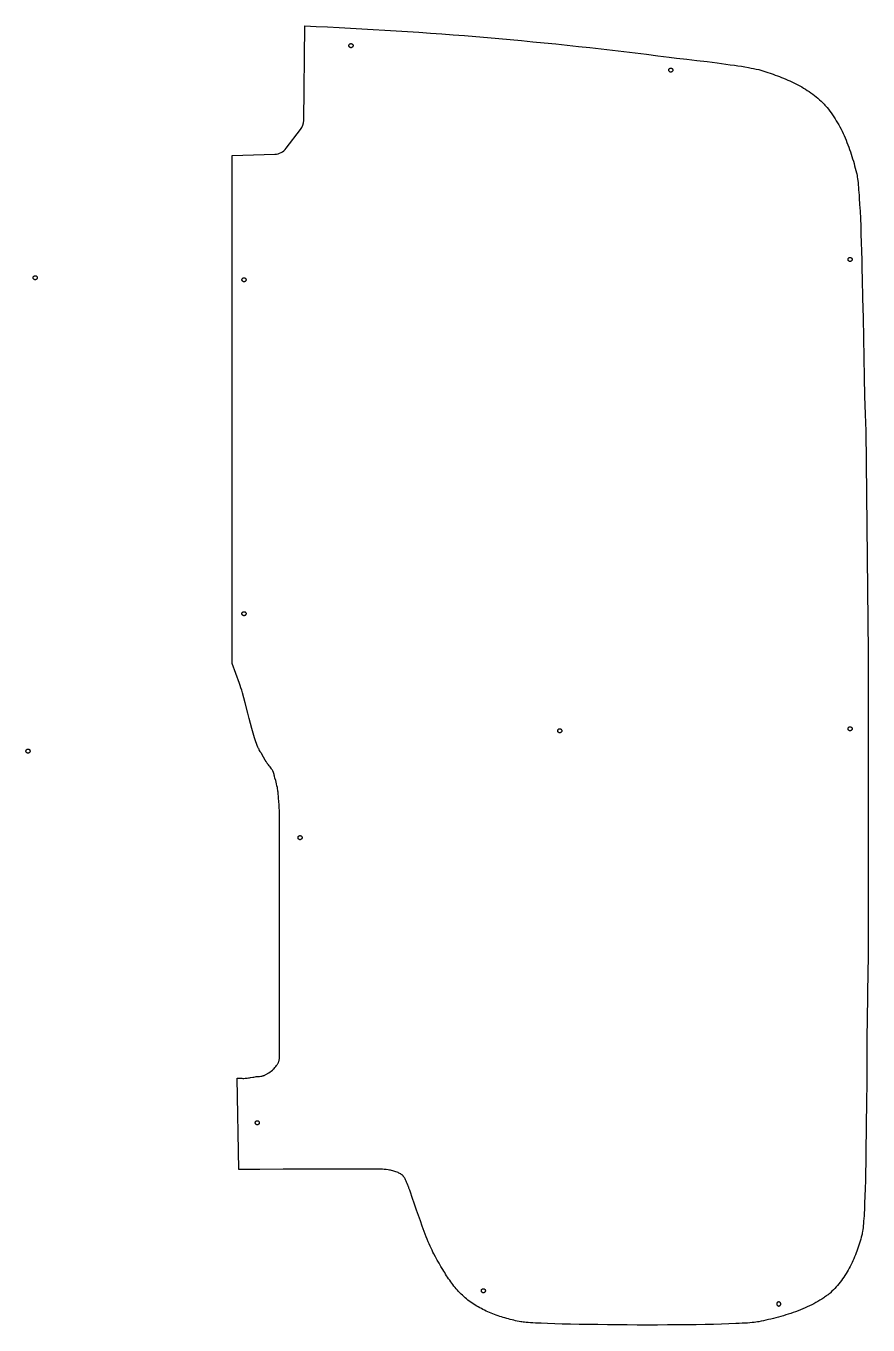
# Model space of a CAD drawing. Extents: x 0 to 7792, y 0 to 7086.
# Drawn here: x 3878 to 4704, y 714 to 1990 of the extents above; entities that cross this region are included whole.
import ezdxf

# ---------------------------------------------------------------- set-up
doc = ezdxf.new("R2010")
doc.units = 0
doc.layers.add('Default_Layer', color=1, linetype='CONTINUOUS')

msp = doc.modelspace()

# ---------------------------------------------------------------- linework, layer by layer
at = {"layer": 'Default_Layer'}
msp.add_lwpolyline([(4080.2, 1862.6), (4121.8, 1863.7, 0.224334), (4133.1, 1869.6), (4147.2, 1888, 0.161528), (4150.3, 1896.9), (4151.3, 1989.7, -0.022536), (4509.2, 1959), (4516.3, 1958.2), (4526.3, 1957.1), (4536.3, 1955.9), (4546.3, 1954.7), (4556.3, 1953.4), (4560.5, 1952.9), (4564.7, 1952.3), (4568.9, 1951.7), (4573.1, 1951.1), (4576.6, 1950.6), (4580.1, 1950.1), (4583.5, 1949.5), (4587, 1948.9), (4589.5, 1948.4), (4592, 1948), (4594.5, 1947.4), (4597, 1946.9), (4598, 1946.6), (4599, 1946.4), (4600, 1946.1), (4601, 1945.8), (4605.1, 1944.4), (4609.2, 1943), (4611.2, 1942.3), (4613.3, 1941.5), (4615.3, 1940.8), (4617.4, 1940), (4619.4, 1939.2), (4621.4, 1938.3), (4623.5, 1937.5), (4625.5, 1936.6), (4627.5, 1935.7), (4629.5, 1934.8), (4631.4, 1933.9), (4633.4, 1932.9), (4635.3, 1931.9), (4637.3, 1930.8), (4639.2, 1929.8), (4641, 1928.7), (4642.9, 1927.6), (4644.7, 1926.4), (4646.5, 1925.2), (4648.3, 1924), (4650, 1922.7), (4651.7, 1921.4), (4653.4, 1920.1), (4655.1, 1918.7), (4656.7, 1917.3), (4658.2, 1915.8), (4659.8, 1914.3), (4661.3, 1912.8), (4662, 1912), (4662.7, 1911.2), (4664.1, 1909.5), (4665.5, 1907.9), (4666.9, 1906.1), (4668.2, 1904.3), (4669.5, 1902.5), (4670.8, 1900.6), (4672, 1898.6), (4673.2, 1896.7), (4674.4, 1894.7), (4675.6, 1892.6), (4676.7, 1890.5), (4677.8, 1888.4), (4678.8, 1886.3), (4679.8, 1884.1), (4680.8, 1882), (4681.8, 1879.7), (4682.7, 1877.5), (4683.6, 1875.3), (4684.5, 1873), (4685.4, 1870.8), (4686.2, 1868.5), (4687, 1866.2), (4687.8, 1863.9), (4688.5, 1861.6), (4689.2, 1859.3), (4689.9, 1857), (4690.6, 1854.7), (4691.2, 1852.4), (4691.8, 1850.1), (4692.4, 1847.8), (4693, 1845.6), (4693.3, 1844.4), (4693.5, 1843), (4693.8, 1841.4), (4694, 1839.7), (4694.3, 1837.8), (4694.5, 1835.8), (4694.7, 1833.6), (4694.9, 1831.2), (4695.1, 1828.7), (4695.4, 1826.1), (4695.6, 1823.4), (4695.7, 1820.5), (4696.1, 1814.3), (4696.5, 1807.7), (4696.8, 1800.6), (4697.1, 1793.1), (4697.4, 1785.2), (4697.6, 1777), (4697.9, 1768.5), (4698.1, 1759.7), (4698.4, 1750.7), (4698.6, 1741.4), (4699, 1722.4), (4699.4, 1703), (4700.2, 1663.8), (4700.6, 1644.6), (4701, 1626.1), (4701.3, 1617.1), (4701.5, 1608.4), (4701.8, 1600), (4702.1, 1591.9), (4704.3, 1374.3), (4704.3, 1072), (4704.1, 1063.4), (4704, 1054.4), (4703.8, 1045), (4703.7, 1035.4), (4703.5, 1015.4), (4703.3, 994.7), (4703, 952.5), (4702.8, 931.5), (4702.6, 911), (4702.5, 901), (4702.3, 891.3), (4702.2, 881.9), (4702.1, 872.8), (4701.9, 864), (4701.7, 855.6), (4701.5, 847.7), (4701.2, 840.2), (4701, 833.3), (4700.7, 826.8), (4700.5, 823.8), (4700.4, 821), (4700.2, 818.3), (4700, 815.8), (4699.8, 813.4), (4699.6, 811.2), (4699.4, 809.2), (4699.2, 807.4), (4699, 805.7), (4698.7, 804.3), (4698.5, 803), (4698.2, 801.9), (4697.7, 800), (4697.2, 798.1), (4696.6, 796.1), (4696, 794.2), (4695.4, 792.2), (4694.7, 790.3), (4694, 788.3), (4693.3, 786.4), (4692.6, 784.5), (4691.9, 782.6), (4691.1, 780.6), (4690.3, 778.8), (4689.4, 776.9), (4688.6, 775), (4687.7, 773.1), (4686.8, 771.3), (4685.8, 769.5), (4684.8, 767.7), (4683.8, 765.9), (4682.8, 764.2), (4681.7, 762.5), (4680.6, 760.8), (4679.4, 759.1), (4678.2, 757.4), (4677, 755.8), (4675.7, 754.2), (4674.5, 752.7), (4673.1, 751.2), (4671.8, 749.7), (4670.4, 748.3), (4668.9, 746.9), (4667.4, 745.5), (4666.7, 744.8), (4665.9, 744.2), (4665.1, 743.5), (4664.3, 742.9), (4663.5, 742.3), (4662.6, 741.6), (4661.7, 741), (4660.8, 740.4), (4659, 739.2), (4657.1, 738), (4655.2, 736.8), (4653.2, 735.7), (4651.1, 734.6), (4649, 733.5), (4646.9, 732.5), (4644.7, 731.5), (4642.5, 730.5), (4640.2, 729.5), (4637.9, 728.6), (4635.6, 727.7), (4633.2, 726.8), (4630.8, 726), (4628.4, 725.1), (4626, 724.3), (4623.6, 723.6), (4621.2, 722.8), (4618.7, 722.1), (4616.3, 721.4), (4613.8, 720.8), (4611.4, 720.1), (4609, 719.5), (4606.5, 719), (4604.1, 718.4), (4601.7, 717.9), (4599.4, 717.4), (4597, 716.9), (4595.7, 716.7), (4594.2, 716.5), (4592.5, 716.3), (4590.5, 716.1), (4588.3, 715.9), (4586, 715.7), (4583.4, 715.6), (4580.6, 715.4), (4577.7, 715.2), (4574.5, 715.1), (4567.8, 714.8), (4560.5, 714.6), (4552.6, 714.4), (4544.3, 714.2), (4535.5, 714), (4526.4, 713.9), (4517, 713.8), (4507.4, 713.8), (4497.6, 713.7), (4487.7, 713.7), (4477.8, 713.7), (4467.9, 713.8), (4458.1, 713.9), (4448.4, 713.9), (4438.9, 714.1), (4429.6, 714.2), (4420.8, 714.3), (4412.2, 714.5), (4404.2, 714.7), (4396.7, 714.9), (4389.7, 715.2), (4383.4, 715.4), (4377.7, 715.7), (4375.2, 715.8), (4372.9, 716), (4370.7, 716.1), (4368.8, 716.3), (4367.1, 716.4), (4365.7, 716.6), (4364.4, 716.8), (4363.4, 716.9), (4361.7, 717.3), (4360, 717.6), (4358.3, 718), (4356.5, 718.4), (4354.8, 718.8), (4353.1, 719.3), (4351.4, 719.7), (4349.6, 720.2), (4347.9, 720.7), (4346.2, 721.2), (4344.5, 721.7), (4342.8, 722.2), (4341.1, 722.8), (4339.4, 723.4), (4337.7, 724), (4336.1, 724.6), (4334.4, 725.3), (4332.8, 726), (4331.2, 726.7), (4329.5, 727.4), (4327.9, 728.2), (4326.3, 729), (4324.8, 729.8), (4323.2, 730.6), (4321.7, 731.5), (4320.1, 732.3), (4318.6, 733.3), (4317.2, 734.2), (4315.7, 735.2), (4314.3, 736.2), (4312.8, 737.2), (4311.4, 738.3), (4310.1, 739.4), (4308.7, 740.5), (4307.4, 741.7), (4306.1, 742.9), (4304.9, 744.1), (4303.6, 745.4), (4302.4, 746.6), (4301.3, 747.9), (4300.1, 749.3), (4299, 750.6), (4297.8, 752), (4296.7, 753.4), (4295.7, 754.8), (4294.6, 756.2), (4293.6, 757.7), (4292.6, 759.2), (4291.6, 760.6), (4290.6, 762.1), (4289.6, 763.6), (4288.7, 765.2), (4287.7, 766.7), (4286.8, 768.2), (4285, 771.3), (4283.2, 774.4), (4281.4, 777.5), (4279.7, 780.7), (4278, 783.8), (4277.2, 785.4), (4276.3, 787.2), (4275.4, 789.1), (4274.5, 791.2), (4273.5, 793.4), (4272.6, 795.6), (4271.6, 798), (4270.6, 800.5), (4269.6, 803), (4268.7, 805.6), (4266.7, 810.8), (4264.8, 816.1), (4262.9, 821.4), (4261.1, 826.5), (4259.5, 831.4), (4256.6, 839.9), (4255.4, 843.4), (4254.4, 846.3), (4253.6, 848.3), (4253.4, 849.1), (4253.2, 849.6), (4252.8, 850.3), (4252.5, 851.1), (4251.9, 852.6), (4251.3, 854.2), (4250.9, 855), (4250.6, 855.7), (4250.2, 856.5), (4249.9, 857.2), (4249.5, 858), (4249, 858.6), (4248.5, 859.3), (4248, 859.9), (4247.8, 860.2), (4247.5, 860.5), (4247.2, 860.8), (4246.9, 861.1), (4246.6, 861.3), (4246.2, 861.6), (4245.8, 861.8), (4245.5, 862.1), (4244.7, 862.5), (4243.8, 863), (4242.9, 863.4), (4241.9, 863.8), (4240.9, 864.2), (4239.8, 864.5), (4238.8, 864.8), (4237.7, 865.1), (4236.6, 865.4), (4235.5, 865.7), (4234.4, 865.9), (4233.3, 866.1), (4231.2, 866.5), (4230.5, 866.6), (4229.3, 866.6), (4227.6, 866.7), (4225.6, 866.7), (4220.3, 866.8), (4213.6, 866.9), (4205.7, 866.9), (4196.7, 866.9), (4176.2, 866.9), (4153.6, 866.8), (4130.1, 866.7), (4107.3, 866.6), (4086.5, 866.6), (4085, 956.1), (4086.1, 956.1), (4087.2, 956.1), (4089.4, 956.1), (4090.5, 956), (4091.6, 956), (4092.7, 956.1), (4093.8, 956.1), (4094.9, 956.2), (4096, 956.4), (4097, 956.6), (4098.1, 956.7), (4100.3, 957.1), (4101.4, 957.3), (4102.5, 957.5), (4103.6, 957.7), (4104.7, 957.8), (4105.9, 957.8), (4107, 957.9), (4108.2, 958.1), (4108.7, 958.2), (4109.3, 958.3), (4109.8, 958.4), (4110.4, 958.5), (4110.9, 958.7), (4111.4, 958.9), (4112, 959.1), (4112.5, 959.4), (4113.1, 959.7), (4113.7, 960), (4114.3, 960.3), (4114.9, 960.7), (4115.5, 961.1), (4116.1, 961.5), (4117.3, 962.3), (4118.4, 963.2), (4119.5, 964.1), (4119.9, 964.5), (4120.4, 964.9), (4121.2, 965.8), (4122, 966.7), (4122.8, 967.6), (4123.6, 968.6), (4123.9, 969), (4124.2, 969.5), (4124.6, 970), (4124.9, 970.5), (4125.1, 971), (4125.4, 971.5), (4125.6, 972), (4125.8, 972.5), (4126, 973), (4126.1, 973.5), (4126.2, 974), (4126.3, 974.5), (4126.4, 975.1), (4126.4, 975.6), (4126.5, 976.6), (4126.5, 977.7), (4126.5, 978.8), (4126.5, 979.8), (4126.5, 980.9), (4126.5, 984), (4126.5, 991.7), (4126.6, 1018.5), (4126.6, 1098.8), (4126.6, 1141.7), (4126.6, 1179.4), (4126.6, 1206.6), (4126.5, 1214.6), (4126.5, 1218), (4126.4, 1219.6), (4126.3, 1221.3), (4126.1, 1224.6), (4125.8, 1227.9), (4125.6, 1231.2), (4125.4, 1233.2), (4125.3, 1235.3), (4125.2, 1236.3), (4125.1, 1237.2), (4125, 1238.2), (4124.9, 1239.2), (4124.7, 1240.4), (4124.4, 1241.8), (4124, 1243.5), (4123.6, 1245.2), (4122.8, 1248.5), (4122.1, 1251), (4121.7, 1252.8), (4121.4, 1253.7), (4121.2, 1254.6), (4120.9, 1255.6), (4120.6, 1256.4), (4120.3, 1257.3), (4120.1, 1257.8), (4119.9, 1258.2), (4119.6, 1258.6), (4119.4, 1259), (4119.1, 1259.5), (4118.8, 1259.9), (4118, 1260.9), (4117.3, 1261.9), (4116.5, 1262.9), (4115.7, 1263.9), (4114.9, 1264.9), (4114.6, 1265.4), (4114.2, 1265.9), (4113.5, 1267.1), (4112.6, 1268.5), (4110.8, 1271.5), (4108.7, 1275.2), (4108.4, 1275.7), (4108.1, 1276.1), (4107.7, 1276.7), (4107.4, 1277.2), (4107, 1277.9), (4106.7, 1278.5), (4106.4, 1279.2), (4106, 1279.9), (4105.4, 1281.4), (4104.7, 1283), (4104, 1284.8), (4103.4, 1286.6), (4102.7, 1288.6), (4102, 1290.6), (4101.4, 1292.8), (4100.7, 1295), (4100, 1297.3), (4099.4, 1299.6), (4098.1, 1304.5), (4096.7, 1309.5), (4095.4, 1314.6), (4092.7, 1324.9), (4091.4, 1329.9), (4090.1, 1334.8), (4089.4, 1337.2), (4088.7, 1339.5), (4088, 1341.8), (4087.3, 1344), (4080.2, 1363.5), (4080.2, 1380.4), (4080.2, 1862.6)], format="xyb", close=True, dxfattribs=at)
for points in [[(4194.7, 1970.4), (4194.7, 1970.6), (4194.7, 1970.8), (4194.8, 1971), (4194.8, 1971.2), (4194.9, 1971.4), (4195, 1971.5), (4195.1, 1971.7), (4195.3, 1971.8), (4195.4, 1972), (4195.6, 1972.1), (4195.7, 1972.2), (4195.9, 1972.3), (4196.1, 1972.3), (4196.3, 1972.4), (4196.5, 1972.4), (4196.7, 1972.4), (4196.9, 1972.4), (4197.1, 1972.4), (4197.3, 1972.3), (4197.5, 1972.3), (4197.6, 1972.2), (4197.8, 1972.1), (4198, 1972), (4198.1, 1971.8), (4198.2, 1971.7), (4198.3, 1971.5), (4198.4, 1971.4), (4198.5, 1971.2), (4198.6, 1971), (4198.7, 1970.8), (4198.7, 1970.6), (4198.7, 1970.4), (4198.7, 1970.2), (4198.7, 1970), (4198.6, 1969.8), (4198.5, 1969.6), (4198.4, 1969.5), (4198.3, 1969.3), (4198.2, 1969.2), (4198.1, 1969), (4198, 1968.9), (4197.8, 1968.8), (4197.6, 1968.7), (4197.5, 1968.6), (4197.3, 1968.5), (4197.1, 1968.5), (4196.9, 1968.4), (4196.7, 1968.4), (4196.5, 1968.4), (4196.3, 1968.5), (4196.1, 1968.5), (4195.9, 1968.6), (4195.7, 1968.7), (4195.6, 1968.8), (4195.4, 1968.9), (4195.3, 1969), (4195.1, 1969.2), (4195, 1969.3), (4194.9, 1969.5), (4194.8, 1969.6), (4194.8, 1969.8), (4194.7, 1970), (4194.7, 1970.2), (4194.7, 1970.4)], [(4508.7, 1946.4), (4508.7, 1946.6), (4508.7, 1946.8), (4508.8, 1947), (4508.8, 1947.2), (4508.9, 1947.4), (4509, 1947.5), (4509.1, 1947.7), (4509.3, 1947.8), (4509.4, 1948), (4509.6, 1948.1), (4509.7, 1948.2), (4509.9, 1948.3), (4510.1, 1948.3), (4510.3, 1948.4), (4510.5, 1948.4), (4510.7, 1948.4), (4510.9, 1948.4), (4511.1, 1948.4), (4511.3, 1948.3), (4511.5, 1948.3), (4511.6, 1948.2), (4511.8, 1948.1), (4512, 1948), (4512.1, 1947.8), (4512.2, 1947.7), (4512.3, 1947.5), (4512.4, 1947.4), (4512.5, 1947.2), (4512.6, 1947), (4512.7, 1946.8), (4512.7, 1946.6), (4512.7, 1946.4), (4512.7, 1946.2), (4512.7, 1946), (4512.6, 1945.8), (4512.5, 1945.6), (4512.4, 1945.5), (4512.3, 1945.3), (4512.2, 1945.2), (4512.1, 1945), (4512, 1944.9), (4511.8, 1944.8), (4511.6, 1944.7), (4511.5, 1944.6), (4511.3, 1944.5), (4511.1, 1944.5), (4510.9, 1944.4), (4510.7, 1944.4), (4510.5, 1944.4), (4510.3, 1944.5), (4510.1, 1944.5), (4509.9, 1944.6), (4509.7, 1944.7), (4509.6, 1944.8), (4509.4, 1944.9), (4509.3, 1945), (4509.1, 1945.2), (4509, 1945.3), (4508.9, 1945.5), (4508.8, 1945.6), (4508.8, 1945.8), (4508.7, 1946), (4508.7, 1946.2), (4508.7, 1946.4)], [(4684.7, 1760.4), (4684.7, 1760.6), (4684.7, 1760.8), (4684.8, 1761), (4684.8, 1761.2), (4684.9, 1761.4), (4685, 1761.5), (4685.1, 1761.7), (4685.3, 1761.8), (4685.4, 1762), (4685.6, 1762.1), (4685.7, 1762.2), (4685.9, 1762.3), (4686.1, 1762.3), (4686.3, 1762.4), (4686.5, 1762.4), (4686.7, 1762.4), (4686.9, 1762.4), (4687.1, 1762.4), (4687.3, 1762.3), (4687.5, 1762.3), (4687.6, 1762.2), (4687.8, 1762.1), (4688, 1762), (4688.1, 1761.8), (4688.2, 1761.7), (4688.3, 1761.5), (4688.4, 1761.4), (4688.5, 1761.2), (4688.6, 1761), (4688.7, 1760.8), (4688.7, 1760.6), (4688.7, 1760.4), (4688.7, 1760.2), (4688.7, 1760), (4688.6, 1759.8), (4688.5, 1759.6), (4688.4, 1759.5), (4688.3, 1759.3), (4688.2, 1759.2), (4688.1, 1759), (4688, 1758.9), (4687.8, 1758.8), (4687.6, 1758.7), (4687.5, 1758.6), (4687.3, 1758.5), (4687.1, 1758.5), (4686.9, 1758.4), (4686.7, 1758.4), (4686.5, 1758.4), (4686.3, 1758.5), (4686.1, 1758.5), (4685.9, 1758.6), (4685.7, 1758.7), (4685.6, 1758.8), (4685.4, 1758.9), (4685.3, 1759), (4685.1, 1759.2), (4685, 1759.3), (4684.9, 1759.5), (4684.8, 1759.6), (4684.8, 1759.8), (4684.7, 1760), (4684.7, 1760.2), (4684.7, 1760.4)], [(3886.6, 1740.4), (3886.4, 1740.5), (3886.2, 1740.5), (3886, 1740.5), (3885.9, 1740.6), (3885.7, 1740.7), (3885.5, 1740.8), (3885.4, 1740.9), (3885.2, 1741), (3885.1, 1741.2), (3885, 1741.3), (3884.9, 1741.5), (3884.8, 1741.7), (3884.7, 1741.8), (3884.7, 1742), (3884.6, 1742.2), (3884.6, 1742.4), (3884.6, 1742.6), (3884.7, 1742.8), (3884.7, 1743), (3884.8, 1743.2), (3884.9, 1743.4), (3885, 1743.6), (3885.1, 1743.7), (3885.2, 1743.9), (3885.4, 1744), (3885.5, 1744.1), (3885.7, 1744.2), (3885.9, 1744.3), (3886, 1744.4), (3886.2, 1744.4), (3886.4, 1744.4), (3886.6, 1744.4), (3886.8, 1744.4), (3887, 1744.4), (3887.2, 1744.4), (3887.4, 1744.3), (3887.6, 1744.2), (3887.8, 1744.1), (3887.9, 1744), (3888.1, 1743.9), (3888.2, 1743.7), (3888.3, 1743.6), (3888.4, 1743.4), (3888.5, 1743.2), (3888.5, 1743), (3888.6, 1742.8), (3888.6, 1742.6), (3888.6, 1742.4), (3888.6, 1742.2), (3888.6, 1742), (3888.5, 1741.8), (3888.5, 1741.7), (3888.4, 1741.5), (3888.3, 1741.3), (3888.2, 1741.2), (3888.1, 1741), (3887.9, 1740.9), (3887.8, 1740.8), (3887.6, 1740.7), (3887.4, 1740.6), (3887.2, 1740.5), (3887, 1740.5), (3886.8, 1740.5), (3886.6, 1740.4)], [(4089.7, 1740.4), (4089.7, 1740.6), (4089.7, 1740.8), (4089.8, 1741), (4089.8, 1741.2), (4089.9, 1741.4), (4090, 1741.5), (4090.1, 1741.7), (4090.3, 1741.8), (4090.4, 1742), (4090.6, 1742.1), (4090.7, 1742.2), (4090.9, 1742.3), (4091.1, 1742.3), (4091.3, 1742.4), (4091.5, 1742.4), (4091.7, 1742.4), (4091.9, 1742.4), (4092.1, 1742.4), (4092.3, 1742.3), (4092.5, 1742.3), (4092.6, 1742.2), (4092.8, 1742.1), (4093, 1742), (4093.1, 1741.8), (4093.2, 1741.7), (4093.3, 1741.5), (4093.4, 1741.4), (4093.5, 1741.2), (4093.6, 1741), (4093.7, 1740.8), (4093.7, 1740.6), (4093.7, 1740.4), (4093.7, 1740.2), (4093.7, 1740), (4093.6, 1739.8), (4093.5, 1739.6), (4093.4, 1739.5), (4093.3, 1739.3), (4093.2, 1739.2), (4093.1, 1739), (4093, 1738.9), (4092.8, 1738.8), (4092.6, 1738.7), (4092.5, 1738.6), (4092.3, 1738.5), (4092.1, 1738.5), (4091.9, 1738.4), (4091.7, 1738.4), (4091.5, 1738.4), (4091.3, 1738.5), (4091.1, 1738.5), (4090.9, 1738.6), (4090.7, 1738.7), (4090.6, 1738.8), (4090.4, 1738.9), (4090.3, 1739), (4090.1, 1739.2), (4090, 1739.3), (4089.9, 1739.5), (4089.8, 1739.6), (4089.8, 1739.8), (4089.7, 1740), (4089.7, 1740.2), (4089.7, 1740.4)], [(4089.7, 1412.4), (4089.7, 1412.6), (4089.7, 1412.8), (4089.8, 1413), (4089.8, 1413.2), (4089.9, 1413.4), (4090, 1413.5), (4090.1, 1413.7), (4090.3, 1413.8), (4090.4, 1414), (4090.6, 1414.1), (4090.7, 1414.2), (4090.9, 1414.3), (4091.1, 1414.3), (4091.3, 1414.4), (4091.5, 1414.4), (4091.7, 1414.4), (4091.9, 1414.4), (4092.1, 1414.4), (4092.3, 1414.3), (4092.5, 1414.3), (4092.6, 1414.2), (4092.8, 1414.1), (4093, 1414), (4093.1, 1413.8), (4093.2, 1413.7), (4093.3, 1413.5), (4093.4, 1413.4), (4093.5, 1413.2), (4093.6, 1413), (4093.7, 1412.8), (4093.7, 1412.6), (4093.7, 1412.4), (4093.7, 1412.2), (4093.7, 1412), (4093.6, 1411.8), (4093.5, 1411.6), (4093.4, 1411.5), (4093.3, 1411.3), (4093.2, 1411.2), (4093.1, 1411), (4093, 1410.9), (4092.8, 1410.8), (4092.6, 1410.7), (4092.5, 1410.6), (4092.3, 1410.5), (4092.1, 1410.5), (4091.9, 1410.4), (4091.7, 1410.4), (4091.5, 1410.4), (4091.3, 1410.5), (4091.1, 1410.5), (4090.9, 1410.6), (4090.7, 1410.7), (4090.6, 1410.8), (4090.4, 1410.9), (4090.3, 1411), (4090.1, 1411.2), (4090, 1411.3), (4089.9, 1411.5), (4089.8, 1411.6), (4089.8, 1411.8), (4089.7, 1412), (4089.7, 1412.2), (4089.7, 1412.4)], [(4399.7, 1297.4), (4399.7, 1297.6), (4399.7, 1297.8), (4399.8, 1298), (4399.8, 1298.2), (4399.9, 1298.4), (4400, 1298.5), (4400.1, 1298.7), (4400.3, 1298.8), (4400.4, 1299), (4400.6, 1299.1), (4400.7, 1299.2), (4400.9, 1299.3), (4401.1, 1299.3), (4401.3, 1299.4), (4401.5, 1299.4), (4401.7, 1299.4), (4401.9, 1299.4), (4402.1, 1299.4), (4402.3, 1299.3), (4402.5, 1299.3), (4402.6, 1299.2), (4402.8, 1299.1), (4403, 1299), (4403.1, 1298.8), (4403.2, 1298.7), (4403.3, 1298.5), (4403.4, 1298.4), (4403.5, 1298.2), (4403.6, 1298), (4403.7, 1297.8), (4403.7, 1297.6), (4403.7, 1297.4), (4403.7, 1297.2), (4403.7, 1297), (4403.6, 1296.8), (4403.5, 1296.6), (4403.4, 1296.5), (4403.3, 1296.3), (4403.2, 1296.2), (4403.1, 1296), (4403, 1295.9), (4402.8, 1295.8), (4402.6, 1295.7), (4402.5, 1295.6), (4402.3, 1295.5), (4402.1, 1295.5), (4401.9, 1295.4), (4401.7, 1295.4), (4401.5, 1295.4), (4401.3, 1295.5), (4401.1, 1295.5), (4400.9, 1295.6), (4400.7, 1295.7), (4400.6, 1295.8), (4400.4, 1295.9), (4400.3, 1296), (4400.1, 1296.2), (4400, 1296.3), (4399.9, 1296.5), (4399.8, 1296.6), (4399.8, 1296.8), (4399.7, 1297), (4399.7, 1297.2), (4399.7, 1297.4)], [(4684.7, 1299.4), (4684.7, 1299.6), (4684.7, 1299.8), (4684.8, 1300), (4684.8, 1300.2), (4684.9, 1300.4), (4685, 1300.5), (4685.1, 1300.7), (4685.3, 1300.8), (4685.4, 1301), (4685.6, 1301.1), (4685.7, 1301.2), (4685.9, 1301.3), (4686.1, 1301.3), (4686.3, 1301.4), (4686.5, 1301.4), (4686.7, 1301.4), (4686.9, 1301.4), (4687.1, 1301.4), (4687.3, 1301.3), (4687.5, 1301.3), (4687.6, 1301.2), (4687.8, 1301.1), (4688, 1301), (4688.1, 1300.8), (4688.2, 1300.7), (4688.3, 1300.5), (4688.4, 1300.4), (4688.5, 1300.2), (4688.6, 1300), (4688.7, 1299.8), (4688.7, 1299.6), (4688.7, 1299.4), (4688.7, 1299.2), (4688.7, 1299), (4688.6, 1298.8), (4688.5, 1298.6), (4688.4, 1298.5), (4688.3, 1298.3), (4688.2, 1298.2), (4688.1, 1298), (4688, 1297.9), (4687.8, 1297.8), (4687.6, 1297.7), (4687.5, 1297.6), (4687.3, 1297.5), (4687.1, 1297.5), (4686.9, 1297.4), (4686.7, 1297.4), (4686.5, 1297.4), (4686.3, 1297.5), (4686.1, 1297.5), (4685.9, 1297.6), (4685.7, 1297.7), (4685.6, 1297.8), (4685.4, 1297.9), (4685.3, 1298), (4685.1, 1298.2), (4685, 1298.3), (4684.9, 1298.5), (4684.8, 1298.6), (4684.8, 1298.8), (4684.7, 1299), (4684.7, 1299.2), (4684.7, 1299.4)], [(3879.6, 1275.4), (3879.4, 1275.5), (3879.2, 1275.5), (3879, 1275.5), (3878.9, 1275.6), (3878.7, 1275.7), (3878.5, 1275.8), (3878.4, 1275.9), (3878.2, 1276), (3878.1, 1276.2), (3878, 1276.3), (3877.9, 1276.5), (3877.8, 1276.7), (3877.7, 1276.8), (3877.7, 1277), (3877.6, 1277.2), (3877.6, 1277.4), (3877.6, 1277.6), (3877.7, 1277.8), (3877.7, 1278), (3877.8, 1278.2), (3877.9, 1278.4), (3878, 1278.6), (3878.1, 1278.7), (3878.2, 1278.9), (3878.4, 1279), (3878.5, 1279.1), (3878.7, 1279.2), (3878.9, 1279.3), (3879, 1279.4), (3879.2, 1279.4), (3879.4, 1279.4), (3879.6, 1279.4), (3879.8, 1279.4), (3880, 1279.4), (3880.2, 1279.4), (3880.4, 1279.3), (3880.6, 1279.2), (3880.8, 1279.1), (3880.9, 1279), (3881.1, 1278.9), (3881.2, 1278.7), (3881.3, 1278.6), (3881.4, 1278.4), (3881.5, 1278.2), (3881.5, 1278), (3881.6, 1277.8), (3881.6, 1277.6), (3881.6, 1277.4), (3881.6, 1277.2), (3881.6, 1277), (3881.5, 1276.8), (3881.5, 1276.7), (3881.4, 1276.5), (3881.3, 1276.3), (3881.2, 1276.2), (3881.1, 1276), (3880.9, 1275.9), (3880.8, 1275.8), (3880.6, 1275.7), (3880.4, 1275.6), (3880.2, 1275.5), (3880, 1275.5), (3879.8, 1275.5), (3879.6, 1275.4)], [(4144.7, 1192.4), (4144.7, 1192.6), (4144.7, 1192.8), (4144.8, 1193), (4144.8, 1193.2), (4144.9, 1193.4), (4145, 1193.5), (4145.1, 1193.7), (4145.3, 1193.8), (4145.4, 1194), (4145.6, 1194.1), (4145.7, 1194.2), (4145.9, 1194.3), (4146.1, 1194.3), (4146.3, 1194.4), (4146.5, 1194.4), (4146.7, 1194.4), (4146.9, 1194.4), (4147.1, 1194.4), (4147.3, 1194.3), (4147.5, 1194.3), (4147.6, 1194.2), (4147.8, 1194.1), (4148, 1194), (4148.1, 1193.8), (4148.2, 1193.7), (4148.3, 1193.5), (4148.4, 1193.4), (4148.5, 1193.2), (4148.6, 1193), (4148.7, 1192.8), (4148.7, 1192.6), (4148.7, 1192.4), (4148.7, 1192.2), (4148.7, 1192), (4148.6, 1191.8), (4148.5, 1191.6), (4148.4, 1191.5), (4148.3, 1191.3), (4148.2, 1191.2), (4148.1, 1191), (4148, 1190.9), (4147.8, 1190.8), (4147.6, 1190.7), (4147.5, 1190.6), (4147.3, 1190.5), (4147.1, 1190.5), (4146.9, 1190.4), (4146.7, 1190.4), (4146.5, 1190.4), (4146.3, 1190.5), (4146.1, 1190.5), (4145.9, 1190.6), (4145.7, 1190.7), (4145.6, 1190.8), (4145.4, 1190.9), (4145.3, 1191), (4145.1, 1191.2), (4145, 1191.3), (4144.9, 1191.5), (4144.8, 1191.6), (4144.8, 1191.8), (4144.7, 1192), (4144.7, 1192.2), (4144.7, 1192.4)], [(4102.7, 912.4), (4102.7, 912.6), (4102.7, 912.8), (4102.8, 913), (4102.8, 913.2), (4102.9, 913.4), (4103, 913.5), (4103.1, 913.7), (4103.3, 913.8), (4103.4, 914), (4103.6, 914.1), (4103.7, 914.2), (4103.9, 914.3), (4104.1, 914.3), (4104.3, 914.4), (4104.5, 914.4), (4104.7, 914.4), (4104.9, 914.4), (4105.1, 914.4), (4105.3, 914.3), (4105.5, 914.3), (4105.6, 914.2), (4105.8, 914.1), (4106, 914), (4106.1, 913.8), (4106.2, 913.7), (4106.3, 913.5), (4106.4, 913.4), (4106.5, 913.2), (4106.6, 913), (4106.7, 912.8), (4106.7, 912.6), (4106.7, 912.4), (4106.7, 912.2), (4106.7, 912), (4106.6, 911.8), (4106.5, 911.6), (4106.4, 911.5), (4106.3, 911.3), (4106.2, 911.2), (4106.1, 911), (4106, 910.9), (4105.8, 910.8), (4105.6, 910.7), (4105.5, 910.6), (4105.3, 910.5), (4105.1, 910.5), (4104.9, 910.4), (4104.7, 910.4), (4104.5, 910.4), (4104.3, 910.5), (4104.1, 910.5), (4103.9, 910.6), (4103.7, 910.7), (4103.6, 910.8), (4103.4, 910.9), (4103.3, 911), (4103.1, 911.2), (4103, 911.3), (4102.9, 911.5), (4102.8, 911.6), (4102.8, 911.8), (4102.7, 912), (4102.7, 912.2), (4102.7, 912.4)], [(4324.7, 747.4), (4324.7, 747.6), (4324.7, 747.8), (4324.8, 748), (4324.8, 748.2), (4324.9, 748.4), (4325, 748.5), (4325.1, 748.7), (4325.3, 748.8), (4325.4, 749), (4325.6, 749.1), (4325.7, 749.2), (4325.9, 749.3), (4326.1, 749.3), (4326.3, 749.4), (4326.5, 749.4), (4326.7, 749.4), (4326.9, 749.4), (4327.1, 749.4), (4327.3, 749.3), (4327.5, 749.3), (4327.6, 749.2), (4327.8, 749.1), (4328, 749), (4328.1, 748.8), (4328.2, 748.7), (4328.3, 748.5), (4328.4, 748.4), (4328.5, 748.2), (4328.6, 748), (4328.7, 747.8), (4328.7, 747.6), (4328.7, 747.4), (4328.7, 747.2), (4328.7, 747), (4328.6, 746.8), (4328.5, 746.6), (4328.4, 746.5), (4328.3, 746.3), (4328.2, 746.2), (4328.1, 746), (4328, 745.9), (4327.8, 745.8), (4327.6, 745.7), (4327.5, 745.6), (4327.3, 745.5), (4327.1, 745.5), (4326.9, 745.4), (4326.7, 745.4), (4326.5, 745.4), (4326.3, 745.5), (4326.1, 745.5), (4325.9, 745.6), (4325.7, 745.7), (4325.6, 745.8), (4325.4, 745.9), (4325.3, 746), (4325.1, 746.2), (4325, 746.3), (4324.9, 746.5), (4324.8, 746.6), (4324.8, 746.8), (4324.7, 747), (4324.7, 747.2), (4324.7, 747.4)], [(4614.7, 734.4), (4614.7, 734.2), (4614.7, 734), (4614.8, 733.8), (4614.8, 733.6), (4614.9, 733.5), (4615, 733.3), (4615.1, 733.2), (4615.3, 733), (4615.4, 732.9), (4615.6, 732.8), (4615.7, 732.7), (4615.9, 732.6), (4616.1, 732.5), (4616.3, 732.5), (4616.5, 732.4), (4616.7, 732.4), (4616.9, 732.4), (4617.1, 732.5), (4617.3, 732.5), (4617.5, 732.6), (4617.6, 732.7), (4617.8, 732.8), (4618, 732.9), (4618.1, 733), (4618.2, 733.2), (4618.3, 733.3), (4618.4, 733.5), (4618.5, 733.6), (4618.6, 733.8), (4618.7, 734), (4618.7, 734.2), (4618.7, 734.4), (4618.7, 734.6), (4618.7, 734.8), (4618.6, 735), (4618.5, 735.2), (4618.4, 735.4), (4618.3, 735.5), (4618.2, 735.7), (4618.1, 735.8), (4618, 736), (4617.8, 736.1), (4617.6, 736.2), (4617.5, 736.3), (4617.3, 736.3), (4617.1, 736.4), (4616.9, 736.4), (4616.7, 736.4), (4616.5, 736.4), (4616.3, 736.4), (4616.1, 736.3), (4615.9, 736.3), (4615.7, 736.2), (4615.6, 736.1), (4615.4, 736), (4615.3, 735.8), (4615.1, 735.7), (4615, 735.5), (4614.9, 735.4), (4614.8, 735.2), (4614.8, 735), (4614.7, 734.8), (4614.7, 734.6), (4614.7, 734.4)]]:
    msp.add_lwpolyline(points, close=True, dxfattribs=at)

doc.saveas('drawing.dxf')
